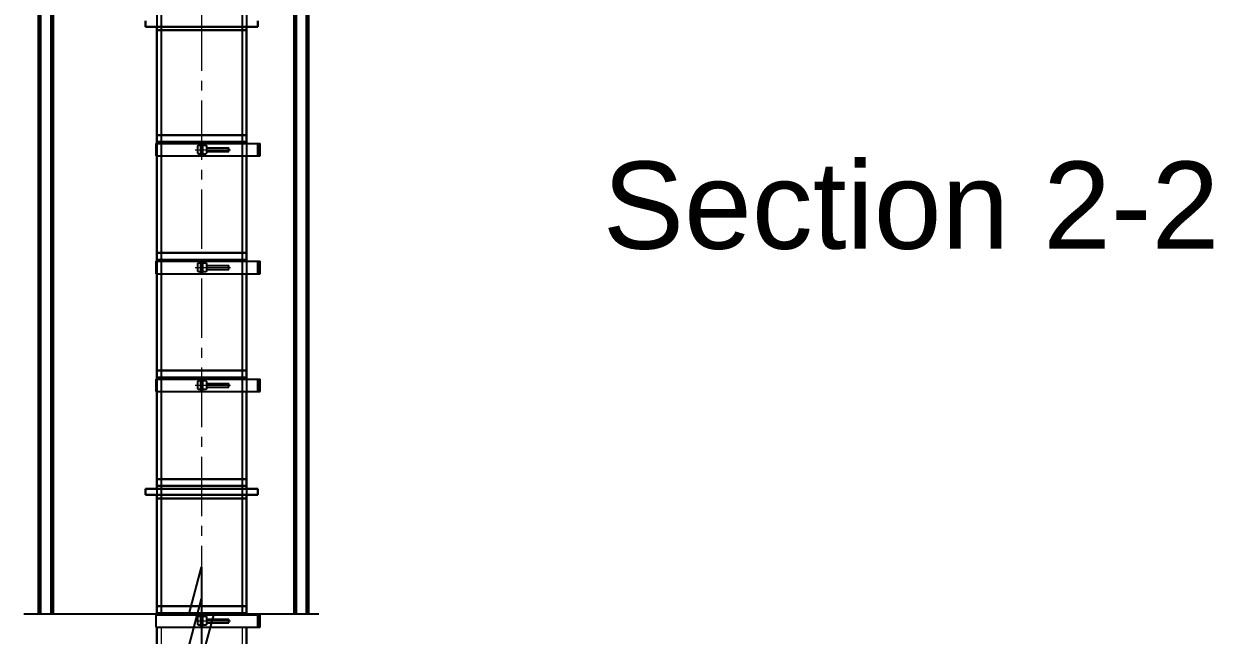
# Model space of a CAD drawing. Extents: x 419008 to 585152, y 366207 to 472224.
# Drawn here: x 508280 to 517822, y 450251 to 455156 of the extents above; entities that cross this region are included whole.
import ezdxf

# ---------------------------------------------------------------- set-up
doc = ezdxf.new("R2010")
doc.units = 0
doc.header["$LTSCALE"] = 50
doc.linetypes.add('ОСЕВАЯ2', pattern=[14.2875, 9.525, -1.5875, 1.5875, -1.5875])
doc.layers.get('0').update_dxf_attribs({"linetype": 'CONTINUOUS'})
doc.layers.add('ax', color=4, linetype='ОСЕВАЯ2', lineweight=15)
for name, color, linetype in [('eq', 255, 'CONTINUOUS'), ('TEXT', 7, 'CONTINUOUS'), ('WALL', 5, 'CONTINUOUS')]:
    doc.layers.add(name, color=color, linetype=linetype)
doc.styles.add('ст1', font='arial.ttf', dxfattribs={"height": 1000})

# ---------------------------------------------------------------- blocks, each defined once
blk = doc.blocks.new('A$C3FF65A5C')
at = {"lineweight": 30}
for p, q in [((750, 5422.4, 164.7), (750, 5372.4, 164.7)), ((750, 5372.4, 164.7), (1650, 5372.4, 164.7)), ((840, 5372.4, 164.7), (840, 4437.2, 164.7)), ((840, 5344.9, 164.7), (1560, 5344.9, 164.7)), ((1560, 5372.4, 164.7), (1560, 4437.2, 164.7)), ((1650, 5422.4, 164.7), (1650, 5372.4, 164.7)), ((840, 4504.9, 164.7), (1560, 4504.9, 164.7)), ((840, 4449.9, 164.7), (1560, 4449.9, 164.7)), ((840, 4337.2, 164.7), (840, 3492.2, 164.7)), ((1560, 4337.2, 164.7), (1560, 3492.2, 164.7)), ((840, 3559.9, 164.7), (1560, 3559.9, 164.7)), ((840, 3504.9, 164.7), (1560, 3504.9, 164.7)), ((840, 3392.2, 164.7), (840, 2547.2, 164.7)), ((1560, 3392.2, 164.7), (1560, 2547.2, 164.7)), ((840, 2614.9, 164.7), (1560, 2614.9, 164.7)), ((840, 2559.9, 164.7), (1560, 2559.9, 164.7)), ((840, 2447.2, 164.7), (840, 1667.4, 164.7)), ((1560, 2447.2, 164.7), (1560, 1667.4, 164.7)), ((840, 1744.9, 164.7), (1560, 1744.9, 164.7)), ((750, 1667.4, 164.7), (1650, 1667.4, 164.7)), ((750, 1667.4, 164.7), (750, 1617.4, 164.7)), ((840, 1689.9, 164.7), (1560, 1689.9, 164.7)), ((1650, 1667.4, 164.7), (1650, 1617.4, 164.7)), ((750, 1617.4, 164.7), (1650, 1617.4, 164.7)), ((840, 1617.4, 164.7), (840, 657.2, 110.4)), ((840, 1589.9, 164.7), (1560, 1589.9, 164.7)), ((1560, 1617.4, 164.7), (1560, 657.2, 110.4)), ((840, 724.9, 164.7), (1560, 724.9, 164.7)), ((840, 669.9, 164.7), (1560, 669.9, 164.7)), ((840, 557.2, 104.7), (840, 0, 73.2)), ((1560, 557.2, 104.7), (1560, 0, 73.2))]:
    blk.add_line(p, q, dxfattribs=at)
at = {"lineweight": 9}
for p, q in [((875, 5372.4, 164.7), (875, 4437.2, 164.7)), ((1525, 5372.4, 164.7), (1525, 4437.2, 164.7)), ((875, 4337.2, 164.7), (875, 3492.2, 164.7)), ((1525, 4337.2, 164.7), (1525, 3492.2, 164.7)), ((875, 3392.2, 164.7), (875, 2547.2, 164.7)), ((1525, 3392.2, 164.7), (1525, 2547.2, 164.7)), ((875, 2447.2, 164.7), (875, 1667.4, 164.7)), ((1525, 2447.2, 164.7), (1525, 1667.4, 164.7)), ((875, 1617.4, 164.7), (875, 657.2, 110.4)), ((1525, 1617.4, 164.7), (1525, 657.2, 110.4)), ((875, 557.2, 104.7), (875, 0, 73.2)), ((1525, 557.2, 104.7), (1525, 0, 73.2))]:
    blk.add_line(p, q, dxfattribs=at)
for p, q in [((832.3, 4437.2, 164.7), (1670.1, 4437.2, 164.7)), ((832.3, 4437.2, 164.7), (832.3, 4337.2, 164.7)), ((1192.4, 4352.7, 164.7), (1192.4, 4424.5, 164.7)), ((1192.9, 4337.2, 164.7), (1192.9, 4437.2, 164.7)), ((1200, 4337.2, 164.7), (1200, 4437.2, 164.7)), ((1207.1, 4337.2, 164.7), (1207.1, 4437.2, 164.7)), ((1207.9, 4424.5, 164.7), (1207.9, 4352.7, 164.7)), ((1237.7, 4402.5, 164.7), (1418.1, 4402.5, 164.7)), ((1418.1, 4371.8, 164.7), (1418.1, 4402.5, 164.7)), ((1650, 4337.2, 164.7), (1650, 4437.2, 164.7)), ((1650, 4437.2, 164.7), (1650, 4337.2, 164.7)), ((1660.1, 4337.2, 164.7), (1660.1, 4437.2, 164.7)), ((1670.1, 4337.2, 164.7), (1670.1, 4437.2, 164.7)), ((832.3, 4337.2, 164.7), (1670.1, 4337.2, 164.7)), ((1237.7, 4371.8, 164.7), (1418.1, 4371.8, 164.7)), ((832.3, 3492.2, 164.7), (1670.1, 3492.2, 164.7)), ((832.3, 3492.2, 164.7), (832.3, 3392.2, 164.7)), ((1192.4, 3407.7, 164.7), (1192.4, 3479.5, 164.7)), ((1192.9, 3392.2, 164.7), (1192.9, 3492.2, 164.7)), ((1200, 3392.2, 164.7), (1200, 3492.2, 164.7)), ((1207.1, 3392.2, 164.7), (1207.1, 3492.2, 164.7)), ((1207.9, 3479.5, 164.7), (1207.9, 3407.7, 164.7)), ((1237.7, 3457.5, 164.7), (1418.1, 3457.5, 164.7)), ((1418.1, 3426.8, 164.7), (1418.1, 3457.5, 164.7)), ((1650, 3392.2, 164.7), (1650, 3492.2, 164.7)), ((1650, 3492.2, 164.7), (1650, 3392.2, 164.7)), ((1660.1, 3392.2, 164.7), (1660.1, 3492.2, 164.7)), ((1670.1, 3392.2, 164.7), (1670.1, 3492.2, 164.7)), ((832.3, 3392.2, 164.7), (1670.1, 3392.2, 164.7)), ((1237.7, 3426.8, 164.7), (1418.1, 3426.8, 164.7)), ((832.3, 2547.2, 164.7), (1670.1, 2547.2, 164.7)), ((832.3, 2547.2, 164.7), (832.3, 2447.2, 164.7)), ((1192.4, 2462.7, 164.7), (1192.4, 2534.5, 164.7)), ((1192.9, 2447.2, 164.7), (1192.9, 2547.2, 164.7)), ((1200, 2447.2, 164.7), (1200, 2547.2, 164.7)), ((1207.1, 2447.2, 164.7), (1207.1, 2547.2, 164.7)), ((1207.9, 2534.5, 164.7), (1207.9, 2462.7, 164.7)), ((1237.7, 2512.5, 164.7), (1418.1, 2512.5, 164.7)), ((1237.7, 2481.8, 164.7), (1418.1, 2481.8, 164.7)), ((1418.1, 2481.8, 164.7), (1418.1, 2512.5, 164.7)), ((1650, 2447.2, 164.7), (1650, 2547.2, 164.7)), ((1650, 2547.2, 164.7), (1650, 2447.2, 164.7)), ((1660.1, 2447.2, 164.7), (1660.1, 2547.2, 164.7)), ((1670.1, 2447.2, 164.7), (1670.1, 2547.2, 164.7)), ((832.3, 2447.2, 164.7), (1670.1, 2447.2, 164.7)), ((832.3, 657.2, 164.7), (1670.1, 657.2, 164.7)), ((832.3, 657.2, 164.7), (832.3, 557.2, 164.7)), ((1192.4, 572.7, 164.7), (1192.4, 644.5, 164.7)), ((1192.9, 557.2, 164.7), (1192.9, 657.2, 164.7)), ((1200, 557.2, 164.7), (1200, 657.2, 164.7)), ((1207.1, 557.2, 164.7), (1207.1, 657.2, 164.7)), ((1207.9, 644.5, 164.7), (1207.9, 572.7, 164.7)), ((1237.7, 622.5, 164.7), (1418.1, 622.5, 164.7)), ((1237.7, 591.8, 164.7), (1418.1, 591.8, 164.7)), ((1418.1, 591.8, 164.7), (1418.1, 622.5, 164.7)), ((1650, 557.2, 164.7), (1650, 657.2, 164.7)), ((1650, 657.2, 164.7), (1650, 557.2, 164.7)), ((1660.1, 557.2, 164.7), (1660.1, 657.2, 164.7)), ((1670.1, 557.2, 164.7), (1670.1, 657.2, 164.7)), ((832.3, 557.2, 164.7), (1670.1, 557.2, 164.7))]:
    blk.add_line(p, q)
at = {"elevation": 164.7}
for points in [[(1192.4, 4352.7), (1174.7, 4352.7), (1169.2, 4358.2), (1169.2, 4418.9), (1174.7, 4424.5), (1192.4, 4424.5)], [(1207.9, 4424.5), (1232.1, 4424.5), (1237.7, 4418.9), (1237.7, 4358.2), (1232.1, 4352.7), (1207.9, 4352.7)], [(1192.4, 3407.7), (1174.7, 3407.7), (1169.2, 3413.2), (1169.2, 3473.9), (1174.7, 3479.5), (1192.4, 3479.5)], [(1207.9, 3479.5), (1232.1, 3479.5), (1237.7, 3473.9), (1237.7, 3413.2), (1232.1, 3407.7), (1207.9, 3407.7)], [(1192.4, 2462.7), (1174.7, 2462.7), (1169.2, 2468.2), (1169.2, 2528.9), (1174.7, 2534.5), (1192.4, 2534.5)], [(1207.9, 2534.5), (1232.1, 2534.5), (1237.7, 2528.9), (1237.7, 2468.2), (1232.1, 2462.7), (1207.9, 2462.7)], [(1192.4, 572.7), (1174.7, 572.7), (1169.2, 578.2), (1169.2, 638.9), (1174.7, 644.5), (1192.4, 644.5)], [(1207.9, 644.5), (1232.1, 644.5), (1237.7, 638.9), (1237.7, 578.2), (1232.1, 572.7), (1207.9, 572.7)]]:
    blk.add_lwpolyline(points, dxfattribs=at)
at = {"layer": 'ax'}
for p, q in [((1200, 9068.4, 164.7), (1200, 0, -1.7)), ((1149, 4387.2, 164.7), (1431.8, 4387.2, 164.7)), ((1149, 3442.2, 164.7), (1431.8, 3442.2, 164.7)), ((1149, 2497.2, 164.7), (1431.8, 2497.2, 164.7)), ((1149, 607.2, 164.7), (1431.8, 607.2, 164.7))]:
    blk.add_line(p, q, dxfattribs=at)

msp = doc.modelspace()

# ---------------------------------------------------------------- linework, layer by layer
at = {"layer": 'WALL'}
for p, q in [((509347.2, 458934), (509347.2, 450422.6)), ((509382.2, 458934), (509382.2, 450422.6)), ((510032.2, 458934), (510032.2, 450422.6)), ((510067.2, 458934), (510067.2, 450422.6))]:
    msp.add_line(p, q, dxfattribs=at)
at = {"layer": 'WALL', "const_width": 35}
for points in [[(508407.2, 458334), (508407.2, 450422.6)], [(508507.2, 458334), (508507.2, 450422.6)], [(510457.2, 458334), (510457.2, 450422.6)], [(510557.2, 458334), (510557.2, 450422.6)]]:
    msp.add_lwpolyline(points, dxfattribs=at)
at = {"layer": 'WALL'}
for points in [[(508280.3, 450422.6), (509607.2, 450422.6), (509707.2, 450795.8), (509707.2, 450049.4), (509807.2, 450422.6), (510647.1, 450422.6)], [(508280.3, 450168.8), (509607.2, 450168.8), (509707.2, 450542), (509707.2, 449795.6), (509807.2, 450168.8), (510647.1, 450168.8)]]:
    msp.add_lwpolyline(points, dxfattribs=at)

# ---------------------------------------------------------------- block references
at = {"layer": 'eq', "color": 255}
msp.add_blockref('A$C3FF65A5C', (508507.2, 449758.5, -164.7), dxfattribs=at)

# ---------------------------------------------------------------- texts
at = {"layer": 'TEXT', "style": 'ст1'}
msp.add_text('Section 2-2', height=700, dxfattribs=at).set_placement((512924.9, 453350.7))

doc.saveas('drawing.dxf')
